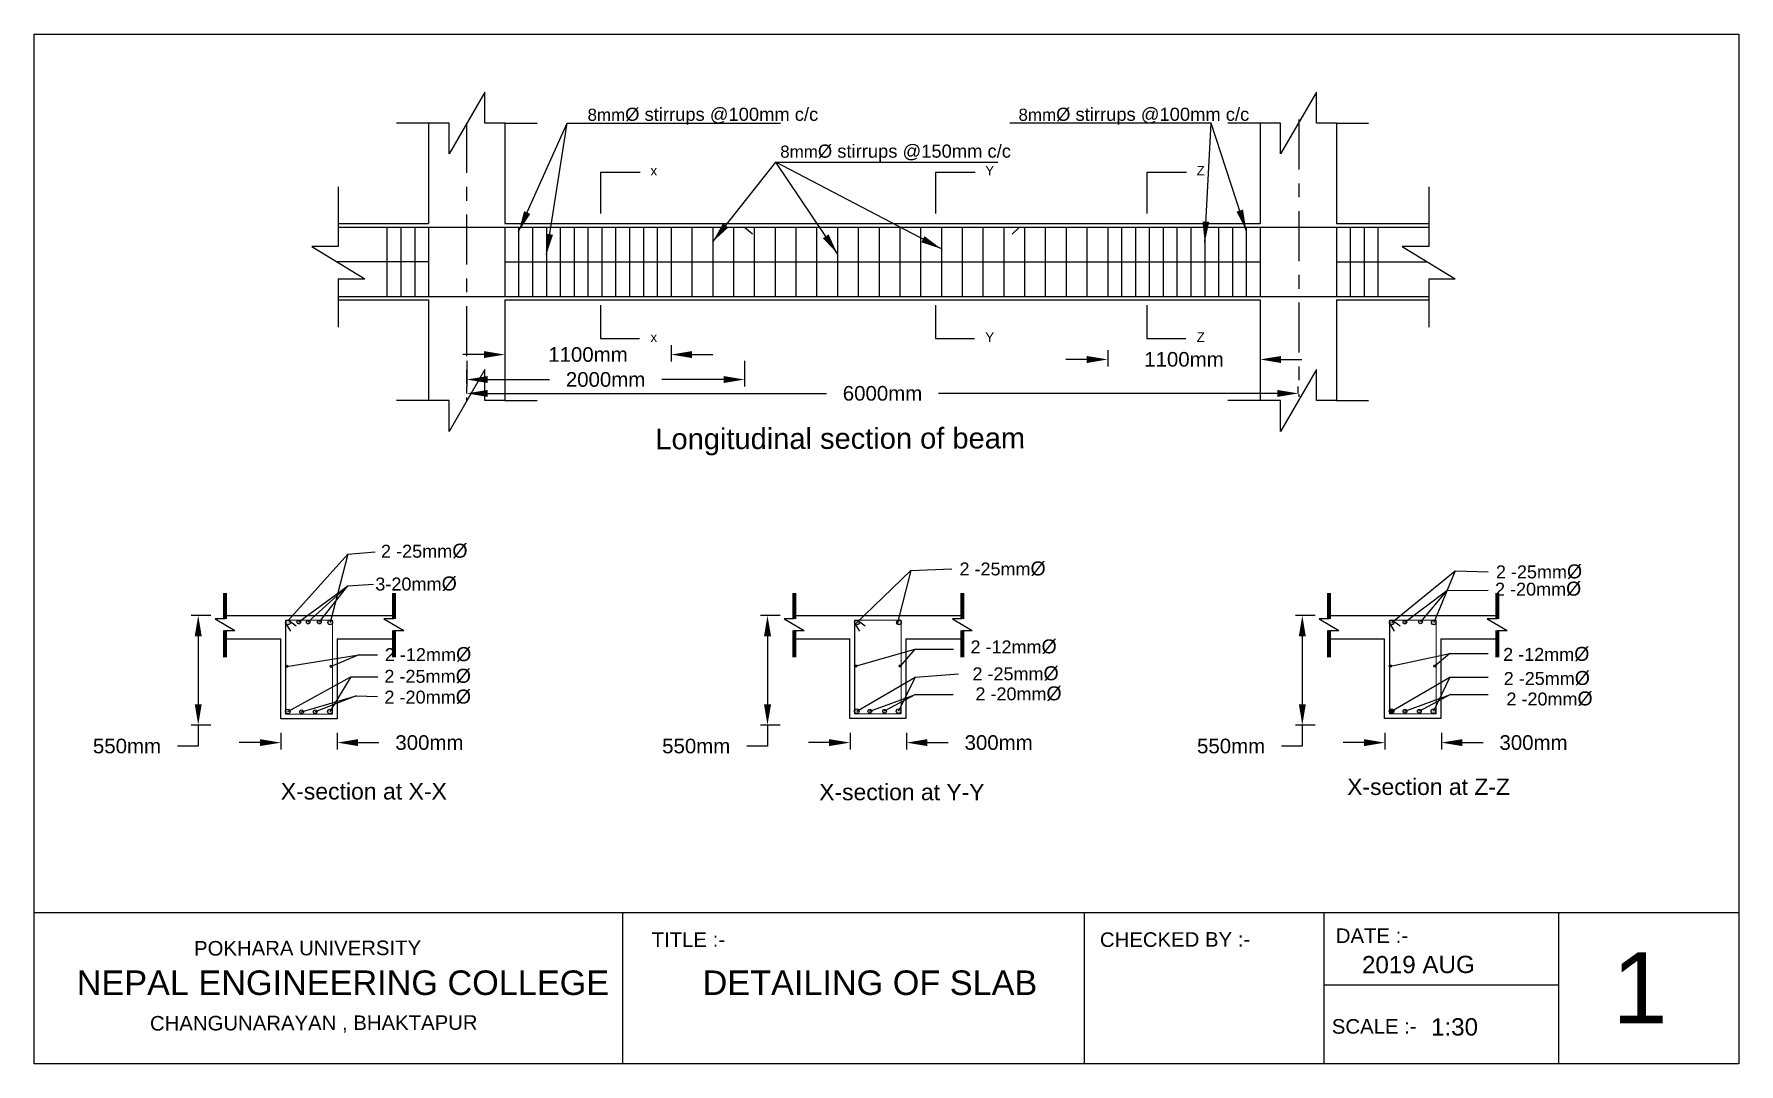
# Model space of a CAD drawing. Header units: metres. Extents: x 3 to 189, y -54 to 67.
# Drawn here: x 73.14 to 85.44, y -5.77 to 1.65 of the extents above; entities that cross this region are included whole.
import ezdxf

# ---------------------------------------------------------------- set-up
doc = ezdxf.new("R2010")
doc.units = ezdxf.units.M
doc.header["$LTSCALE"] = 0.015
doc.header["$MEASUREMENT"] = 0
doc.linetypes.add('ACAD_ISO04W100', pattern=[30, 24, -3, 0, -3])
doc.styles.get("Standard").update_dxf_attribs({"font": 'arial.ttf'})
doc.dimstyles.get("Standard").update_dxf_attribs({"dimscale": 1.005, "dimtxt": 0.105, "dimasz": 0.15, "dimexe": 0.05, "dimexo": 0.1, "dimgap": 0.125, "dimtad": 0, "dimtih": 1, "dimtoh": 1, "dimdec": 4, "dimzin": 0, "dimdsep": 46, "dimtxsty": 'Standard', "dimcen": 0.115, "dimadec": 3, "dimazin": 0, "dimtfac": 1, "dimtdec": 4, "dimtofl": 0, "dimtmove": 0, "dimatfit": 3, "dimfxl": 1, "dimfxlon": 1, "dimtolj": 1, "dimtzin": 0, "dimarcsym": 0})

# ---------------------------------------------------------------- blocks, each defined once
blk = doc.blocks.new('*D35')
at = {"color": 0, "linetype": 'Continuous', "lineweight": -2, "transparency": 16777216}
for p, q in [((76.264, -0.939), (76.264, -0.889)), ((76.415, -0.939), (78.859, -0.939)), ((82.113, -0.939), (79.669, -0.939)), ((82.264, -0.939), (82.264, -0.889))]:
    blk.add_line(p, q, dxfattribs=at)
at = {"color": 0, "linetype": 'Continuous', "transparency": 16777216}
for points in [[(76.415, -0.914), (76.415, -0.964), (76.264, -0.939)], [(82.113, -0.914), (82.113, -0.964), (82.264, -0.939)]]:
    blk.add_solid(points, dxfattribs=at)
at = {"layer": 'Defpoints', "color": 0, "linetype": 'Continuous', "transparency": 16777216}
for p in [(82.264, -0.939), (76.264, -1.014), (82.264, -1.014)]:
    blk.add_point(p, dxfattribs=at)
at = {"color": 0, "linetype": 'Continuous', "transparency": 16777216, "insert": (79.264, -0.939), "char_height": 0.1055, "attachment_point": 5}
blk.add_mtext('\\A1;6000mm', dxfattribs=at)
blk = doc.blocks.new('*D36')
at = {"color": 0, "linetype": 'Continuous', "lineweight": -2, "transparency": 16777216}
for p, q in [((76.539, -0.591), (76.539, -0.709)), ((77.739, -0.591), (77.739, -0.709)), ((76.388, -0.659), (76.237, -0.659)), ((77.89, -0.659), (78.04, -0.659))]:
    blk.add_line(p, q, dxfattribs=at)
at = {"color": 0, "linetype": 'Continuous', "transparency": 16777216}
for points in [[(76.388, -0.634), (76.388, -0.684), (76.539, -0.659)], [(77.89, -0.634), (77.89, -0.684), (77.739, -0.659)]]:
    blk.add_solid(points, dxfattribs=at)
at = {"layer": 'Defpoints', "color": 0, "linetype": 'Continuous', "transparency": 16777216}
for p in [(76.539, -0.491), (77.739, -0.491), (77.739, -0.659)]:
    blk.add_point(p, dxfattribs=at)
at = {"color": 0, "linetype": 'Continuous', "transparency": 16777216, "insert": (77.139, -0.659), "char_height": 0.1055, "attachment_point": 5}
blk.add_mtext('\\A1;1100mm', dxfattribs=at)
blk = doc.blocks.new('*D37')
at = {"color": 0, "linetype": 'Continuous', "lineweight": -2, "transparency": 16777216}
for p, q in [((80.738, -0.694), (80.587, -0.694)), ((80.889, -0.628), (80.889, -0.745)), ((81.989, -0.628), (81.989, -0.745)), ((82.14, -0.694), (82.29, -0.694))]:
    blk.add_line(p, q, dxfattribs=at)
at = {"color": 0, "linetype": 'Continuous', "transparency": 16777216}
for points in [[(80.738, -0.669), (80.738, -0.72), (80.889, -0.694)], [(82.14, -0.669), (82.14, -0.72), (81.989, -0.694)]]:
    blk.add_solid(points, dxfattribs=at)
at = {"layer": 'Defpoints', "color": 0, "linetype": 'Continuous', "transparency": 16777216}
for p in [(80.889, -0.527), (81.989, -0.527), (81.989, -0.694)]:
    blk.add_point(p, dxfattribs=at)
at = {"color": 0, "linetype": 'Continuous', "transparency": 16777216, "insert": (81.439, -0.694), "char_height": 0.1055, "attachment_point": 5}
blk.add_mtext('\\A1;1100mm', dxfattribs=at)
blk = doc.blocks.new('*D38')
at = {"color": 0, "linetype": 'Continuous', "lineweight": -2, "transparency": 16777216}
for p, q in [((76.264, -0.704), (76.264, -0.889)), ((78.269, -0.704), (78.269, -0.889)), ((76.415, -0.839), (76.861, -0.839)), ((78.118, -0.839), (77.672, -0.839))]:
    blk.add_line(p, q, dxfattribs=at)
at = {"color": 0, "linetype": 'Continuous', "transparency": 16777216}
for points in [[(76.415, -0.814), (76.415, -0.864), (76.264, -0.839)], [(78.118, -0.814), (78.118, -0.864), (78.269, -0.839)]]:
    blk.add_solid(points, dxfattribs=at)
at = {"layer": 'Defpoints', "color": 0, "linetype": 'Continuous', "transparency": 16777216}
for p in [(76.264, -0.604), (78.269, -0.604), (78.269, -0.839)]:
    blk.add_point(p, dxfattribs=at)
at = {"color": 0, "linetype": 'Continuous', "transparency": 16777216, "insert": (77.266, -0.839), "char_height": 0.1055, "attachment_point": 5}
blk.add_mtext('\\A1;2000mm', dxfattribs=at)
blk = doc.blocks.new('*D39')
at = {"color": 0, "linetype": 'Continuous', "lineweight": -2, "transparency": 16777216}
for p, q in [((74.419, -2.54), (74.277, -2.54)), ((74.327, -2.69), (74.327, -3.18)), ((74.419, -3.331), (74.277, -3.331)), ((74.327, -3.331), (74.327, -3.482)), ((74.327, -3.482), (74.177, -3.482))]:
    blk.add_line(p, q, dxfattribs=at)
at = {"color": 0, "linetype": 'Continuous', "transparency": 16777216}
for points in [[(74.302, -2.69), (74.352, -2.69), (74.327, -2.54)], [(74.302, -3.18), (74.352, -3.18), (74.327, -3.331)]]:
    blk.add_solid(points, dxfattribs=at)
at = {"layer": 'Defpoints', "color": 0, "linetype": 'Continuous', "transparency": 16777216}
for p in [(74.519, -2.54), (74.327, -3.331), (74.519, -3.331)]:
    blk.add_point(p, dxfattribs=at)
at = {"color": 0, "linetype": 'Continuous', "transparency": 16777216, "insert": (73.813, -3.482), "char_height": 0.1055, "attachment_point": 5}
blk.add_mtext('\\A1;550mm', dxfattribs=at)
blk = doc.blocks.new('*D40')
at = {"color": 0, "linetype": 'Continuous', "lineweight": -2, "transparency": 16777216}
for p, q in [((74.923, -3.386), (74.923, -3.507)), ((75.33, -3.386), (75.33, -3.507)), ((74.772, -3.457), (74.622, -3.457)), ((75.481, -3.457), (75.631, -3.457))]:
    blk.add_line(p, q, dxfattribs=at)
at = {"color": 0, "linetype": 'Continuous', "transparency": 16777216}
for points in [[(74.772, -3.432), (74.772, -3.482), (74.923, -3.457)], [(75.481, -3.432), (75.481, -3.482), (75.33, -3.457)]]:
    blk.add_solid(points, dxfattribs=at)
at = {"layer": 'Defpoints', "color": 0, "linetype": 'Continuous', "transparency": 16777216}
for p in [(74.923, -3.285), (75.33, -3.285), (75.33, -3.457)]:
    blk.add_point(p, dxfattribs=at)
at = {"color": 0, "linetype": 'Continuous', "transparency": 16777216, "insert": (75.995, -3.457), "char_height": 0.1055, "attachment_point": 5}
blk.add_mtext('\\A1;300mm', dxfattribs=at)
blk = doc.blocks.new('*D214')
at = {"color": 0, "linetype": 'Continuous', "lineweight": -2, "transparency": 16777216}
for p, q in [((78.526, -2.54), (78.384, -2.54)), ((78.434, -2.69), (78.434, -3.18)), ((78.526, -3.331), (78.384, -3.331)), ((78.434, -3.331), (78.434, -3.482)), ((78.434, -3.482), (78.284, -3.482))]:
    blk.add_line(p, q, dxfattribs=at)
at = {"color": 0, "linetype": 'Continuous', "transparency": 16777216}
for points in [[(78.409, -2.69), (78.46, -2.69), (78.434, -2.54)], [(78.409, -3.18), (78.46, -3.18), (78.434, -3.331)]]:
    blk.add_solid(points, dxfattribs=at)
at = {"layer": 'Defpoints', "color": 0, "linetype": 'Continuous', "transparency": 16777216}
for p in [(78.626, -2.54), (78.434, -3.331), (78.626, -3.331)]:
    blk.add_point(p, dxfattribs=at)
at = {"color": 0, "linetype": 'Continuous', "transparency": 16777216, "insert": (77.92, -3.482), "char_height": 0.1055, "attachment_point": 5}
blk.add_mtext('\\A1;550mm', dxfattribs=at)
blk = doc.blocks.new('*D215')
at = {"color": 0, "linetype": 'Continuous', "lineweight": -2, "transparency": 16777216}
for p, q in [((79.03, -3.386), (79.03, -3.507)), ((79.437, -3.386), (79.437, -3.507)), ((78.879, -3.457), (78.729, -3.457)), ((79.588, -3.457), (79.739, -3.457))]:
    blk.add_line(p, q, dxfattribs=at)
at = {"color": 0, "linetype": 'Continuous', "transparency": 16777216}
for points in [[(78.879, -3.432), (78.879, -3.482), (79.03, -3.457)], [(79.588, -3.432), (79.588, -3.482), (79.437, -3.457)]]:
    blk.add_solid(points, dxfattribs=at)
at = {"layer": 'Defpoints', "color": 0, "linetype": 'Continuous', "transparency": 16777216}
for p in [(79.03, -3.285), (79.437, -3.285), (79.437, -3.457)]:
    blk.add_point(p, dxfattribs=at)
at = {"color": 0, "linetype": 'Continuous', "transparency": 16777216, "insert": (80.102, -3.457), "char_height": 0.1055, "attachment_point": 5}
blk.add_mtext('\\A1;300mm', dxfattribs=at)
blk = doc.blocks.new('*D216')
at = {"color": 0, "linetype": 'Continuous', "lineweight": -2, "transparency": 16777216}
for p, q in [((82.385, -2.54), (82.243, -2.54)), ((82.293, -2.69), (82.293, -3.18)), ((82.385, -3.331), (82.243, -3.331)), ((82.293, -3.331), (82.293, -3.482)), ((82.293, -3.482), (82.142, -3.482))]:
    blk.add_line(p, q, dxfattribs=at)
at = {"color": 0, "linetype": 'Continuous', "transparency": 16777216}
for points in [[(82.268, -2.69), (82.318, -2.69), (82.293, -2.54)], [(82.268, -3.18), (82.318, -3.18), (82.293, -3.331)]]:
    blk.add_solid(points, dxfattribs=at)
at = {"layer": 'Defpoints', "color": 0, "linetype": 'Continuous', "transparency": 16777216}
for p in [(82.485, -2.54), (82.293, -3.331), (82.485, -3.331)]:
    blk.add_point(p, dxfattribs=at)
at = {"color": 0, "linetype": 'Continuous', "transparency": 16777216, "insert": (81.779, -3.482), "char_height": 0.1055, "attachment_point": 5}
blk.add_mtext('\\A1;550mm', dxfattribs=at)
blk = doc.blocks.new('*D217')
at = {"color": 0, "linetype": 'Continuous', "lineweight": -2, "transparency": 16777216}
for p, q in [((82.889, -3.386), (82.889, -3.507)), ((83.296, -3.386), (83.296, -3.507)), ((82.738, -3.457), (82.587, -3.457)), ((83.447, -3.457), (83.597, -3.457))]:
    blk.add_line(p, q, dxfattribs=at)
at = {"color": 0, "linetype": 'Continuous', "transparency": 16777216}
for points in [[(82.738, -3.432), (82.738, -3.482), (82.889, -3.457)], [(83.447, -3.432), (83.447, -3.482), (83.296, -3.457)]]:
    blk.add_solid(points, dxfattribs=at)
at = {"layer": 'Defpoints', "color": 0, "linetype": 'Continuous', "transparency": 16777216}
for p in [(82.889, -3.285), (83.296, -3.285), (83.296, -3.457)]:
    blk.add_point(p, dxfattribs=at)
at = {"color": 0, "linetype": 'Continuous', "transparency": 16777216, "insert": (83.961, -3.457), "char_height": 0.1055, "attachment_point": 5}
blk.add_mtext('\\A1;300mm', dxfattribs=at)

msp = doc.modelspace()

# ---------------------------------------------------------------- hatches: boundary and pattern name
at = {"ltscale": 0.01}
h = msp.add_hatch(color=256, dxfattribs=at)
h.dxf.hatch_style = 1
h.paths.add_polyline_path([(74.9856, -2.57815), (74.98249, -2.57581, 0.57980132), (74.95695, -2.59042, 1), (74.99086, -2.59042, 0.20513052)])
h.paths.add_polyline_path([(75.06681, -2.58703, 1), (75.03969, -2.58703, 1)])
h.paths.add_polyline_path([(75.1342, -2.58703, 1), (75.10707, -2.58703, 1)])
h.paths.add_polyline_path([(75.21446, -2.58686, 0.36860624), (75.20303, -2.57347), (75.19876, -2.57347, 0.36860624), (75.18733, -2.58686, 1)])
h.paths.add_polyline_path([(75.29601, -2.59042, 1), (75.2621, -2.59042, 1)])
h.paths.add_polyline_path([(74.97323, -2.90695, 1), (74.95695, -2.90695, 1)])
h.paths.add_polyline_path([(75.29462, -2.90695, 1), (75.27834, -2.90695, 1)])
h.paths.add_polyline_path([(74.99045, -3.23362, 0.8956273), (74.95695, -3.22992), (74.95695, -3.23732, 0.8956273)])
h.paths.add_polyline_path([(75.0595, -3.23429, 1), (75.08662, -3.23429, 1)])
h.paths.add_polyline_path([(75.15738, -3.23429, 1), (75.18451, -3.23429, 1)])
h.paths.add_polyline_path([(75.29356, -3.23362, 1), (75.25965, -3.23362, 1)])
at = {"linetype": 'Continuous'}
h = msp.add_hatch(dxfattribs=at)
h.set_pattern_fill('ANSI31', color=256, scale=1.356224)
h.set_pattern_definition([(45, (67.48925, -9.9609), (-0.1198744, 0.1198744), [])])
h.paths.add_polyline_path([(75.1342, -2.58703, 1), (75.10707, -2.58703, 1)])
h = msp.add_hatch(color=256, dxfattribs=at)
h.dxf.hatch_style = 1
h.paths.add_polyline_path([(79.0958, -2.59019, 0.20513052), (79.09057, -2.57798), (79.08747, -2.57564, 0.57980132), (79.06205, -2.59019, 1)])
h.paths.add_polyline_path([(79.39955, -2.59019, 1), (79.3658, -2.59019, 1)])
h.paths.add_polyline_path([(79.06205, -3.22675), (79.06205, -3.23411, 0.8956273), (79.0954, -3.23043, 0.8956273)])
h.paths.add_polyline_path([(79.36337, -3.23043, 1), (79.39712, -3.23043, 1)])
h.paths.add_polyline_path([(79.26542, -3.2311, 1), (79.29242, -3.2311, 1)])
h.paths.add_polyline_path([(79.18603, -3.2311, 1), (79.15903, -3.2311, 1)])
h.paths.add_polyline_path([(79.06205, -2.90527, 1), (79.07825, -2.90527, 1)])
h.paths.add_polyline_path([(79.39955, -2.90527, 1), (79.38335, -2.90527, 1)])
h = msp.add_hatch(color=256, dxfattribs=at)
h.dxf.hatch_style = 1
h.paths.add_polyline_path([(82.94932, -2.57798), (82.94622, -2.57564, 0.57980132), (82.9208, -2.59019, 1), (82.95455, -2.59019, 0.20513052)])
h.paths.add_polyline_path([(83.04676, -2.58784, 1), (83.01976, -2.58784, 1)])
h.paths.add_polyline_path([(83.15921, -2.58682, 1), (83.13221, -2.58682, 1)])
h.paths.add_polyline_path([(83.2583, -2.59019, 1), (83.22455, -2.59019, 1)])
h.paths.add_polyline_path([(83.04723, -3.2311, 1), (83.02023, -3.2311, 1)])
h.paths.add_polyline_path([(83.15111, -3.2311, 1), (83.12411, -3.2311, 1)])
h.paths.add_polyline_path([(83.22211, -3.23043, 1), (83.25586, -3.23043, 1)])
h = msp.add_hatch(color=256, dxfattribs=at)
h.dxf.hatch_style = 1
h.paths.add_polyline_path([(82.95415, -3.23043, 0.8956273), (82.9208, -3.22675), (82.9208, -3.23411, 0.8956273)])

# ---------------------------------------------------------------- linework, layer by layer
for p, q in [((76.39411, 1.23384), (76.13645, 0.78723)), ((76.39411, 1.01054), (76.39411, 1.23384)), ((82.39411, 1.23384), (82.13645, 0.78723)), ((82.39411, 1.01054), (82.39411, 1.23384)), ((76.13645, 1.01054), (75.7566, 1.01054)), ((76.13645, 0.78723), (76.13645, 1.01054)), ((76.5388, 1.01054), (76.39411, 1.01054)), ((76.5388, 1.01054), (76.7713, 1.01054)), ((82.13645, 1.01054), (81.7566, 1.01054)), ((82.13645, 0.78723), (82.13645, 1.01054)), ((82.5388, 1.01054), (82.39411, 1.01054)), ((82.5388, 1.01054), (82.7713, 1.01054)), ((77.23054, 0.65639), (77.23054, 0.35838)), ((77.23054, 0.65639), (77.51607, 0.65639)), ((79.64601, 0.65639), (79.64601, 0.35838)), ((79.64601, 0.65639), (79.93154, 0.65639)), ((81.17091, 0.65639), (81.17091, 0.35838)), ((81.17091, 0.65639), (81.45644, 0.65639)), ((75.33754, 0.54981), (75.33754, 0.12076)), ((83.20507, 0.54981), (83.20507, 0.12076)), ((75.33754, 0.28554), (75.9888, 0.28554)), ((75.33754, 0.26054), (83.20507, 0.26054)), ((76.5388, 0.28554), (81.9888, 0.28554)), ((76.5388, 0.26054), (76.5388, -0.23946)), ((76.6388, 0.26054), (76.6388, -0.23946)), ((76.7388, 0.26054), (76.7388, -0.23946)), ((76.8388, 0.26054), (76.8388, -0.23946)), ((76.9388, 0.26054), (76.9388, -0.23946)), ((77.0388, 0.26054), (77.0388, -0.23946)), ((77.1388, 0.26054), (77.1388, -0.23946)), ((77.2388, 0.26054), (77.2388, -0.23946)), ((77.3388, 0.26054), (77.3388, -0.23946)), ((77.4388, 0.26054), (77.4388, -0.23946)), ((77.5388, 0.26054), (77.5388, -0.23946)), ((77.6388, 0.26054), (77.6388, -0.23946)), ((78.26879, 0.26054), (78.3265, 0.2113)), ((80.25228, 0.26054), (80.19896, 0.2083)), ((82.5388, 0.28554), (83.20507, 0.28554)), ((75.33754, 0.12076), (75.14618, 0.12076)), ((75.14618, 0.12076), (75.52854, -0.11204)), ((76.5388, 0.01054), (81.9888, 0.01054)), ((83.20507, 0.12076), (83.0137, 0.12076)), ((83.0137, 0.12076), (83.39607, -0.11204)), ((75.33754, -0.11204), (75.33754, -0.46118)), ((75.33754, -0.11204), (75.52854, -0.11204)), ((83.20507, -0.11204), (83.20507, -0.46118)), ((83.20507, -0.11204), (83.39607, -0.11204)), ((75.33754, -0.23946), (83.20507, -0.23946)), ((75.33754, -0.26446), (75.9888, -0.26446)), ((76.5388, -0.26446), (81.9888, -0.26446)), ((77.23054, -0.30385), (77.23054, -0.54277)), ((79.64601, -0.30385), (79.64601, -0.54277)), ((81.17091, -0.30385), (81.17091, -0.54277)), ((82.5388, -0.26446), (83.20507, -0.26446)), ((77.23054, -0.54277), (77.51161, -0.54277)), ((79.64601, -0.54277), (79.92708, -0.54277)), ((81.17091, -0.54277), (81.45198, -0.54277)), ((76.39411, -0.76616), (76.13645, -1.21277)), ((76.39411, -0.98946), (76.39411, -0.76616)), ((82.39411, -0.76616), (82.13645, -1.21277)), ((82.39411, -0.98946), (82.39411, -0.76616)), ((76.13645, -0.98946), (75.7566, -0.98946)), ((76.13645, -1.21277), (76.13645, -0.98946)), ((76.5388, -0.98946), (76.39411, -0.98946)), ((76.5388, -0.98946), (76.7713, -0.98946)), ((82.13645, -0.98946), (81.7566, -0.98946)), ((82.13645, -1.21277), (82.13645, -0.98946)), ((82.5388, -0.98946), (82.39411, -0.98946)), ((82.5388, -0.98946), (82.7713, -0.98946)), ((75.40607, -2.09851), (75.60309, -2.08221)), ((74.9794, -2.57347), (75.40607, -2.09851)), ((75.40607, -2.09851), (75.27906, -2.59042)), ((79.46737, -2.21665), (79.76456, -2.20407)), ((75.05325, -2.58703), (75.40607, -2.32605)), ((75.40607, -2.32605), (75.12063, -2.58703)), ((75.2009, -2.58686), (75.40607, -2.32605)), ((75.40607, -2.32605), (75.59144, -2.31515)), ((79.06729, -2.60241), (79.46737, -2.21665)), ((79.46737, -2.21665), (79.37104, -2.60241)), ((82.93768, -2.59019), (83.39688, -2.21949)), ((83.39688, -2.21949), (83.24143, -2.59019)), ((83.39688, -2.21949), (83.63495, -2.22444)), ((83.03326, -2.58784), (83.33491, -2.36067)), ((83.33491, -2.36067), (83.14571, -2.58682)), ((83.33491, -2.36067), (83.63495, -2.35819)), ((74.5193, -2.56496), (74.44835, -2.56496)), ((74.44835, -2.56496), (74.59126, -2.64947)), ((75.73782, -2.56496), (75.66688, -2.56496)), ((75.66688, -2.56496), (75.80979, -2.64947)), ((78.62641, -2.56496), (78.55546, -2.56496)), ((78.55546, -2.56496), (78.69837, -2.64947)), ((79.83934, -2.56496), (79.7684, -2.56496)), ((79.7684, -2.56496), (79.9113, -2.64947)), ((82.48515, -2.56496), (82.41421, -2.56496)), ((82.41421, -2.56496), (82.55712, -2.64947)), ((83.69809, -2.56496), (83.62715, -2.56496)), ((83.62715, -2.56496), (83.77005, -2.64947)), ((74.5193, -2.64947), (74.59126, -2.64947)), ((75.73782, -2.64947), (75.80979, -2.64947)), ((78.62641, -2.64947), (78.69837, -2.64947)), ((79.83934, -2.64947), (79.9113, -2.64947)), ((82.48515, -2.64947), (82.55712, -2.64947)), ((83.69809, -2.64947), (83.77005, -2.64947)), ((74.96509, -2.90695), (75.48595, -2.82315)), ((75.48595, -2.82315), (75.28648, -2.90695)), ((75.48595, -2.82315), (75.62166, -2.82315)), ((79.07015, -2.90527), (79.49764, -2.78256)), ((79.49764, -2.78256), (79.39145, -2.90527)), ((79.49764, -2.78256), (79.77621, -2.78256)), ((82.9289, -2.90527), (83.35639, -2.81555)), ((83.35639, -2.81555), (83.2502, -2.90527)), ((83.35639, -2.81555), (83.63495, -2.81555)), ((74.9735, -3.23362), (75.42726, -2.98164)), ((75.42726, -2.98164), (75.27661, -3.23362)), ((75.42726, -2.98164), (75.6224, -2.98164)), ((79.07852, -3.23043), (79.4989, -2.98565)), ((79.4989, -2.98565), (79.38024, -3.23043)), ((79.4989, -2.98565), (79.81189, -2.96036)), ((82.93727, -3.23043), (83.35765, -2.98565)), ((83.35765, -2.98565), (83.23899, -3.23043)), ((83.35765, -2.98565), (83.63495, -2.98565)), ((75.07306, -3.23429), (75.4666, -3.12005)), ((75.4666, -3.12005), (75.17094, -3.23429)), ((75.4666, -3.12005), (75.62056, -3.12556)), ((79.17253, -3.2311), (79.50152, -3.10989)), ((79.50152, -3.10989), (79.2764, -3.2311)), ((79.50152, -3.10989), (79.77375, -3.10989)), ((83.03373, -3.2311), (83.36272, -3.10989)), ((83.36272, -3.10989), (83.13761, -3.2311)), ((83.36272, -3.10989), (83.63495, -3.10989)), ((73.14288, -4.68181), (85.44288, -4.68181)), ((77.38903, -4.68181), (77.38903, -5.77339)), ((80.71992, -4.68181), (80.71992, -5.77339)), ((82.44722, -4.68181), (82.44722, -5.77339)), ((82.44722, -4.68181), (82.44722, -5.2032)), ((84.14024, -4.68181), (84.14024, -5.77339)), ((82.44722, -5.2032), (84.14024, -5.2032))]:
    msp.add_line(p, q, dxfattribs=at)
for p, q in [((75.9888, 1.01054), (75.9888, 0.28554)), ((76.5388, 1.01054), (76.5388, 0.28554)), ((81.9888, 1.01054), (81.9888, 0.28554)), ((82.5388, 1.01054), (82.5388, 0.28554)), ((75.6888, 0.26054), (75.6888, -0.23946)), ((75.7888, 0.26054), (75.7888, -0.23946)), ((75.8888, 0.26054), (75.8888, -0.23946)), ((75.9888, 0.26054), (75.9888, -0.23946)), ((75.9888, 0.26054), (75.9888, -0.23946)), ((76.5388, 0.26054), (76.5388, -0.23946)), ((76.5388, 0.26054), (77.56421, 0.26054)), ((77.7388, 0.26054), (77.7388, -0.23946)), ((77.8888, 0.26054), (77.8888, -0.23946)), ((78.0388, 0.26054), (78.0388, -0.23946)), ((78.1888, 0.26054), (78.1888, -0.23946)), ((78.3388, 0.26054), (78.3388, -0.23946)), ((78.3388, 0.26054), (78.3388, -0.23946)), ((78.3388, 0.26054), (78.3388, -0.23946)), ((78.4888, 0.26054), (78.4888, -0.23946)), ((78.6388, 0.26054), (78.6388, -0.23946)), ((78.7888, 0.26054), (78.7888, -0.23946)), ((78.9388, 0.26054), (78.9388, -0.23946)), ((79.0888, 0.26054), (79.0888, -0.23946)), ((79.2388, 0.26054), (79.2388, -0.23946)), ((79.3888, 0.26054), (79.3888, -0.23946)), ((79.5388, 0.26054), (79.5388, -0.23946)), ((79.6888, 0.26054), (79.6888, -0.23946)), ((79.8388, 0.26054), (79.8388, -0.23946)), ((79.9888, 0.26054), (79.9888, -0.23946)), ((80.1388, 0.26054), (80.1388, -0.23946)), ((80.2888, 0.26054), (80.2888, -0.23946)), ((80.4388, 0.26054), (80.4388, -0.23946)), ((80.5888, 0.26054), (80.5888, -0.23946)), ((80.7388, 0.26054), (80.7388, -0.23946)), ((80.8888, 0.26054), (80.8888, -0.23946)), ((80.9888, 0.26054), (80.9888, -0.23946)), ((81.0888, 0.26054), (81.0888, -0.23946)), ((81.0888, 0.26054), (81.0888, -0.23946)), ((81.1888, 0.26054), (81.1888, -0.23946)), ((81.2888, 0.26054), (81.2888, -0.23946)), ((81.3888, 0.26054), (81.3888, -0.23946)), ((81.4888, 0.26054), (81.4888, -0.23946)), ((81.5888, 0.26054), (81.5888, -0.23946)), ((81.6888, 0.26054), (81.6888, -0.23946)), ((81.7888, 0.26054), (81.7888, -0.23946)), ((81.8888, 0.26054), (81.8888, -0.23946)), ((81.9888, 0.26054), (81.9888, -0.23946)), ((82.5388, 0.26054), (82.5388, -0.23946)), ((82.6388, 0.26054), (82.6388, -0.23946)), ((82.7388, 0.26054), (82.7388, -0.23946)), ((82.8388, 0.26054), (82.8388, -0.23946)), ((75.9888, -0.26446), (75.9888, -0.98946)), ((76.5388, -0.26446), (76.5388, -0.98946)), ((81.9888, -0.26446), (81.9888, -0.98946)), ((82.5388, -0.26446), (82.5388, -0.98946)), ((74.5193, -2.53957), (75.73782, -2.53957)), ((74.95695, -2.57347), (74.95695, -3.25158)), ((74.9794, -2.57347), (75.03454, -2.61507)), ((78.62641, -2.53957), (79.83934, -2.53957)), ((79.06205, -2.57332), (79.06205, -3.24832)), ((79.08439, -2.57332), (79.13929, -2.61472)), ((82.48515, -2.53957), (83.69809, -2.53957)), ((82.9208, -2.57332), (82.9208, -3.24832)), ((82.94314, -2.57332), (82.99804, -2.61472)), ((74.95695, -2.59598), (74.99242, -2.65368)), ((79.06205, -2.59572), (79.09736, -2.65316)), ((82.9208, -2.59572), (82.95611, -2.65316)), ((74.5193, -2.70909), (74.92305, -2.70909)), ((75.32991, -2.70909), (75.73782, -2.70909)), ((78.62641, -2.70832), (79.0283, -2.70832)), ((79.4333, -2.70832), (79.83934, -2.70832)), ((82.48515, -2.70832), (82.88705, -2.70832)), ((83.29205, -2.70832), (83.69809, -2.70832))]:
    msp.add_line(p, q)
at = {"linetype": 'ACAD_ISO04W100'}
for p, q in [((76.2638, 1.01054), (76.2638, -0.98946)), ((82.26785, 1.03554), (82.26785, -0.96446))]:
    msp.add_line(p, q, dxfattribs=at)
at = {"ltscale": 0.01}
for p, q in [((75.9888, 0.01054), (75.32721, 0.01054)), ((82.5388, 0.01054), (83.19474, 0.01054))]:
    msp.add_line(p, q, dxfattribs=at)
at = {"linetype": 'Continuous', "lineweight": 100}
for p, q in [((74.5193, -2.38036), (74.5193, -2.56496)), ((75.73782, -2.38036), (75.73782, -2.56496)), ((78.62641, -2.38036), (78.62641, -2.56496)), ((79.83934, -2.38036), (79.83934, -2.56496)), ((82.48515, -2.38036), (82.48515, -2.56496)), ((83.69809, -2.38036), (83.69809, -2.56496)), ((74.5193, -2.64947), (74.5193, -2.84061)), ((75.73782, -2.64947), (75.73782, -2.84061)), ((78.62641, -2.64947), (78.62641, -2.84061)), ((79.83934, -2.64947), (79.83934, -2.84061)), ((82.48515, -2.64947), (82.48515, -2.84061)), ((83.69809, -2.64947), (83.69809, -2.84061))]:
    msp.add_line(p, q, dxfattribs=at)
at = {"linetype": 'Continuous'}
msp.add_lwpolyline([(73.14288, 1.65161), (85.44288, 1.65161), (85.44288, -5.77339), (73.14288, -5.77339)], close=True, dxfattribs=at)
at = {"lineweight": 18}
for points in [[(74.95695, -2.57347), (75.29601, -2.57347), (75.29601, -3.25158), (74.95695, -3.25158)], [(79.06205, -2.57332), (79.39955, -2.57332), (79.39955, -3.24832), (79.06205, -3.24832)], [(82.9208, -2.57332), (83.2583, -2.57332), (83.2583, -3.24832), (82.9208, -3.24832)]]:
    msp.add_lwpolyline(points, close=True, dxfattribs=at)
for points in [[(75.32991, -2.70909), (75.32991, -3.28549), (74.92305, -3.28549), (74.92305, -2.70909)], [(79.4333, -2.70832), (79.4333, -3.28207), (79.0283, -3.28207), (79.0283, -2.70832)], [(83.29205, -2.70832), (83.29205, -3.28207), (82.88705, -3.28207), (82.88705, -2.70832)]]:
    msp.add_lwpolyline(points)
for centre, radius in [((74.97391, -2.59042), 0.01695), ((75.05325, -2.58703), 0.01356), ((75.12063, -2.58703), 0.01356), ((75.2009, -2.58686), 0.01356), ((75.27906, -2.59042), 0.01695), ((79.07893, -2.59019), 0.01688), ((79.38268, -2.59019), 0.01688), ((82.93768, -2.59019), 0.01688), ((83.03326, -2.58784), 0.0135), ((83.14571, -2.58682), 0.0135), ((83.24143, -2.59019), 0.01688), ((74.9735, -3.23362), 0.01695), ((75.07306, -3.23429), 0.01356), ((75.17094, -3.23429), 0.01356), ((75.27661, -3.23362), 0.01695), ((79.07852, -3.23043), 0.01688), ((79.17253, -3.2311), 0.0135), ((79.27892, -3.2311), 0.0135), ((79.38024, -3.23043), 0.01688), ((82.93727, -3.23043), 0.01688), ((83.03373, -3.2311), 0.0135), ((83.13761, -3.2311), 0.0135), ((83.23899, -3.23043), 0.01688)]:
    msp.add_circle(centre, radius)
at = {"linetype": 'Continuous'}
for centre, radius in [((74.96509, -2.90695), 0.00814), ((75.28648, -2.90695), 0.00814), ((79.07015, -2.90527), 0.0081), ((79.39145, -2.90527), 0.0081), ((82.9289, -2.90527), 0.0081), ((83.2502, -2.90527), 0.0081)]:
    msp.add_circle(centre, radius, dxfattribs=at)

# ---------------------------------------------------------------- texts
for s, height, p in [('Longitudinal section of beam', 0.15, (77.62534, -1.34232)), ('DATE :-', 0.105, (82.53472, -4.90186)), ('POKHARA UNIVERSITY', 0.105, (74.29699, -4.99282)), ('TITLE :-', 0.105, (77.59869, -4.93047)), ('CHECKED BY :-', 0.105, (80.83298, -4.93047)), ('2019 AUG ', 0.124819, (82.72345, -5.1205)), ('1', 0.51264, (84.53008, -5.48149)), ('CHANGUNARAYAN , BHAKTAPUR', 0.105, (73.97908, -5.53339)), ('SCALE :-', 0.105, (82.50599, -5.55578)), ('1:30', 0.124819, (83.2215, -5.56932))]:
    msp.add_text(s, height=height, rotation=0.15, dxfattribs=at).set_placement(p)
at = {"linetype": 'Continuous', "attachment_point": 1}
for s, width, gutter_width, insert, char_height in [('8mm{\\H1.08333x;Ø stirrups @100mm c/c}', 1.9750516, 0.43758, (77.13589, 1.12101), 0.0875156), ('8mm{\\H1.08333x;Ø stirrups @100mm c/c}', 1.9756206, 0.4377, (80.24515, 1.12104), 0.0875408), ('8mm{\\H1.08333x;Ø stirrups @150mm c/c}', 1.9756206, 0.4377, (78.52606, 0.85538), 0.0875408), ('x', 0.0738809, 0.34438, (77.58995, 0.70189), 0.06888), ('Y', 0.0738809, 0.34438, (80.00542, 0.70189), 0.06888), ('Z', 0.0738809, 0.34438, (81.53033, 0.70189), 0.06888), ('x', 0.0738809, 0.34438, (77.58995, -0.49931), 0.06888), ('Y', 0.0738809, 0.34438, (80.00542, -0.49931), 0.06888), ('Z', 0.0738809, 0.34438, (81.53033, -0.49931), 0.06888), ('2 -25mm{\\H1.08333x;Ø}', 0.8018124, 0.46705, (75.6454, -2.02256), 0.0934107), ('2 -25mm{\\H1.08333x;Ø}', 0.7981327, 0.46491, (79.81946, -2.15069), 0.092982), ('2 -25mm{\\H1.08333x;Ø}', 0.7981327, 0.46491, (83.68985, -2.17192), 0.092982), ('3-20mm{\\H1.08333x;Ø}', 0.8018124, 0.46705, (75.60452, -2.25902), 0.0934107), ('2 -20mm{\\H1.08333x;Ø}', 0.7981327, 0.46491, (83.68352, -2.29627), 0.092982), ('2 -12mm{\\H1.08333x;Ø}', 0.8018124, 0.46705, (75.67264, -2.76825), 0.0934107), ('2 -12mm{\\H1.08333x;Ø}', 0.7981327, 0.46491, (79.89903, -2.71269), 0.092982), ('2 -12mm{\\H1.08333x;Ø}', 0.7981327, 0.46491, (83.74219, -2.76672), 0.092982), ('2 -25mm{\\H1.08333x;Ø}', 0.8018124, 0.46705, (75.6699, -2.92465), 0.0934107), ('2 -25mm{\\H1.08333x;Ø}', 0.7981327, 0.46491, (79.91332, -2.90657), 0.092982), ('2 -25mm{\\H1.08333x;Ø}', 0.7981327, 0.46491, (83.7461, -2.94049), 0.092982), ('2 -20mm{\\H1.08333x;Ø}', 0.8018124, 0.46705, (75.67042, -3.07433), 0.0934107), ('2 -20mm{\\H1.08333x;Ø}', 0.7981327, 0.46491, (79.93461, -3.05135), 0.092982), ('2 -20mm{\\H1.08333x;Ø}', 0.7981327, 0.46491, (83.76572, -3.08822), 0.092982), ('X-section at X-X', 1.3606119, 0.59345, (74.92305, -3.74854), 0.1186908), ('X-section at Y-Y', 1.4162677, 0.59073, (78.80765, -3.75444), 0.1181461), ('X-section at Z-Z', 2.6663197, 0.59073, (82.61677, -3.71633), 0.1181461), ('NEPAL ENGINEERING COLLEGE', 7.6490582, 0.8836, (73.45047, -5.09973), 0.1767205), ('DETAILING OF SLAB', 7.6490582, 0.8836, (77.96635, -5.09973), 0.1767205)]:
    msp.add_mtext_dynamic_manual_height_columns(s, width=width, gutter_width=gutter_width, heights=[0], dxfattribs=dict(at, insert=insert, char_height=char_height))

# ---------------------------------------------------------------- dimensions: what is measured, and where the dimension line sits
at = {"linetype": 'Continuous'}
for base, p1, p2, text, picture, middle in [((77.7388, -0.65879), (76.5388, -0.49069), (77.7388, -0.49069), '1100mm', '*D36', (77.1388, -0.65879)), ((78.26879, -0.83914), (76.2638, -0.60352), (78.26879, -0.60352), '2000mm', '*D38', (77.26629, -0.83914)), ((81.9888, -0.69449), (80.8888, -0.52715), (81.9888, -0.52715), '1100mm', '*D37', (81.4388, -0.69449)), ((82.2638, -0.93921), (76.2638, -1.0142), (82.2638, -1.0142), '6000mm', '*D35', (79.2638, -0.93921)), ((75.32991, -3.45664), (74.92305, -3.28549), (75.32991, -3.28549), '300mm', '*D40', (75.99497, -3.45664)), ((79.43702, -3.45664), (79.03016, -3.28549), (79.43702, -3.28549), '300mm', '*D215', (80.10209, -3.45664)), ((83.29577, -3.45664), (82.88891, -3.28549), (83.29577, -3.28549), '300mm', '*D217', (83.96083, -3.45664))]:
    dim = msp.add_linear_dim(base=base, p1=p1, p2=p2, text=text, dimstyle='Standard', override={"dimpost": 'm'}, dxfattribs=at)
    dim.commit()
    dim.dimension.update_dxf_attribs({"geometry": picture, "text_midpoint": middle})
for base, p1, p2, picture, middle in [((74.32731, -3.33082), (74.5193, -2.53957), (74.5193, -3.33082), '*D39', (73.81296, -3.48157)), ((78.43442, -3.33082), (78.62641, -2.53957), (78.62641, -3.33082), '*D214', (77.92007, -3.48157)), ((82.29316, -3.33082), (82.48515, -2.53957), (82.48515, -3.33082), '*D216', (81.77882, -3.48157))]:
    dim = msp.add_linear_dim(base=base, p1=p1, p2=p2, angle=90, text='550mm', dimstyle='Standard', override={"dimpost": 'm'}, dxfattribs=at)
    dim.commit()
    dim.dimension.update_dxf_attribs({"geometry": picture, "text_midpoint": middle})

# ---------------------------------------------------------------- leaders
for points in [[(76.6388, 0.22744), (76.98995, 1.00836), (78.52712, 1.00836)], [(76.8388, 0.0596), (76.98995, 1.00836)], [(81.8888, 0.23587), (81.63569, 1.00836), (80.18267, 1.00836)], [(81.5888, 0.14866), (81.63569, 1.00836)], [(78.0388, 0.15427), (78.49447, 0.72917), (80.09602, 0.72917)], [(78.9388, 0.06846), (78.49447, 0.72917)], [(79.6888, 0.10278), (78.49447, 0.72917)]]:
    msp.add_leader(points, dimstyle='Standard', override={"dimgap": 0.125, "dimtad": 0}, dxfattribs=at)

doc.saveas('drawing.dxf')
